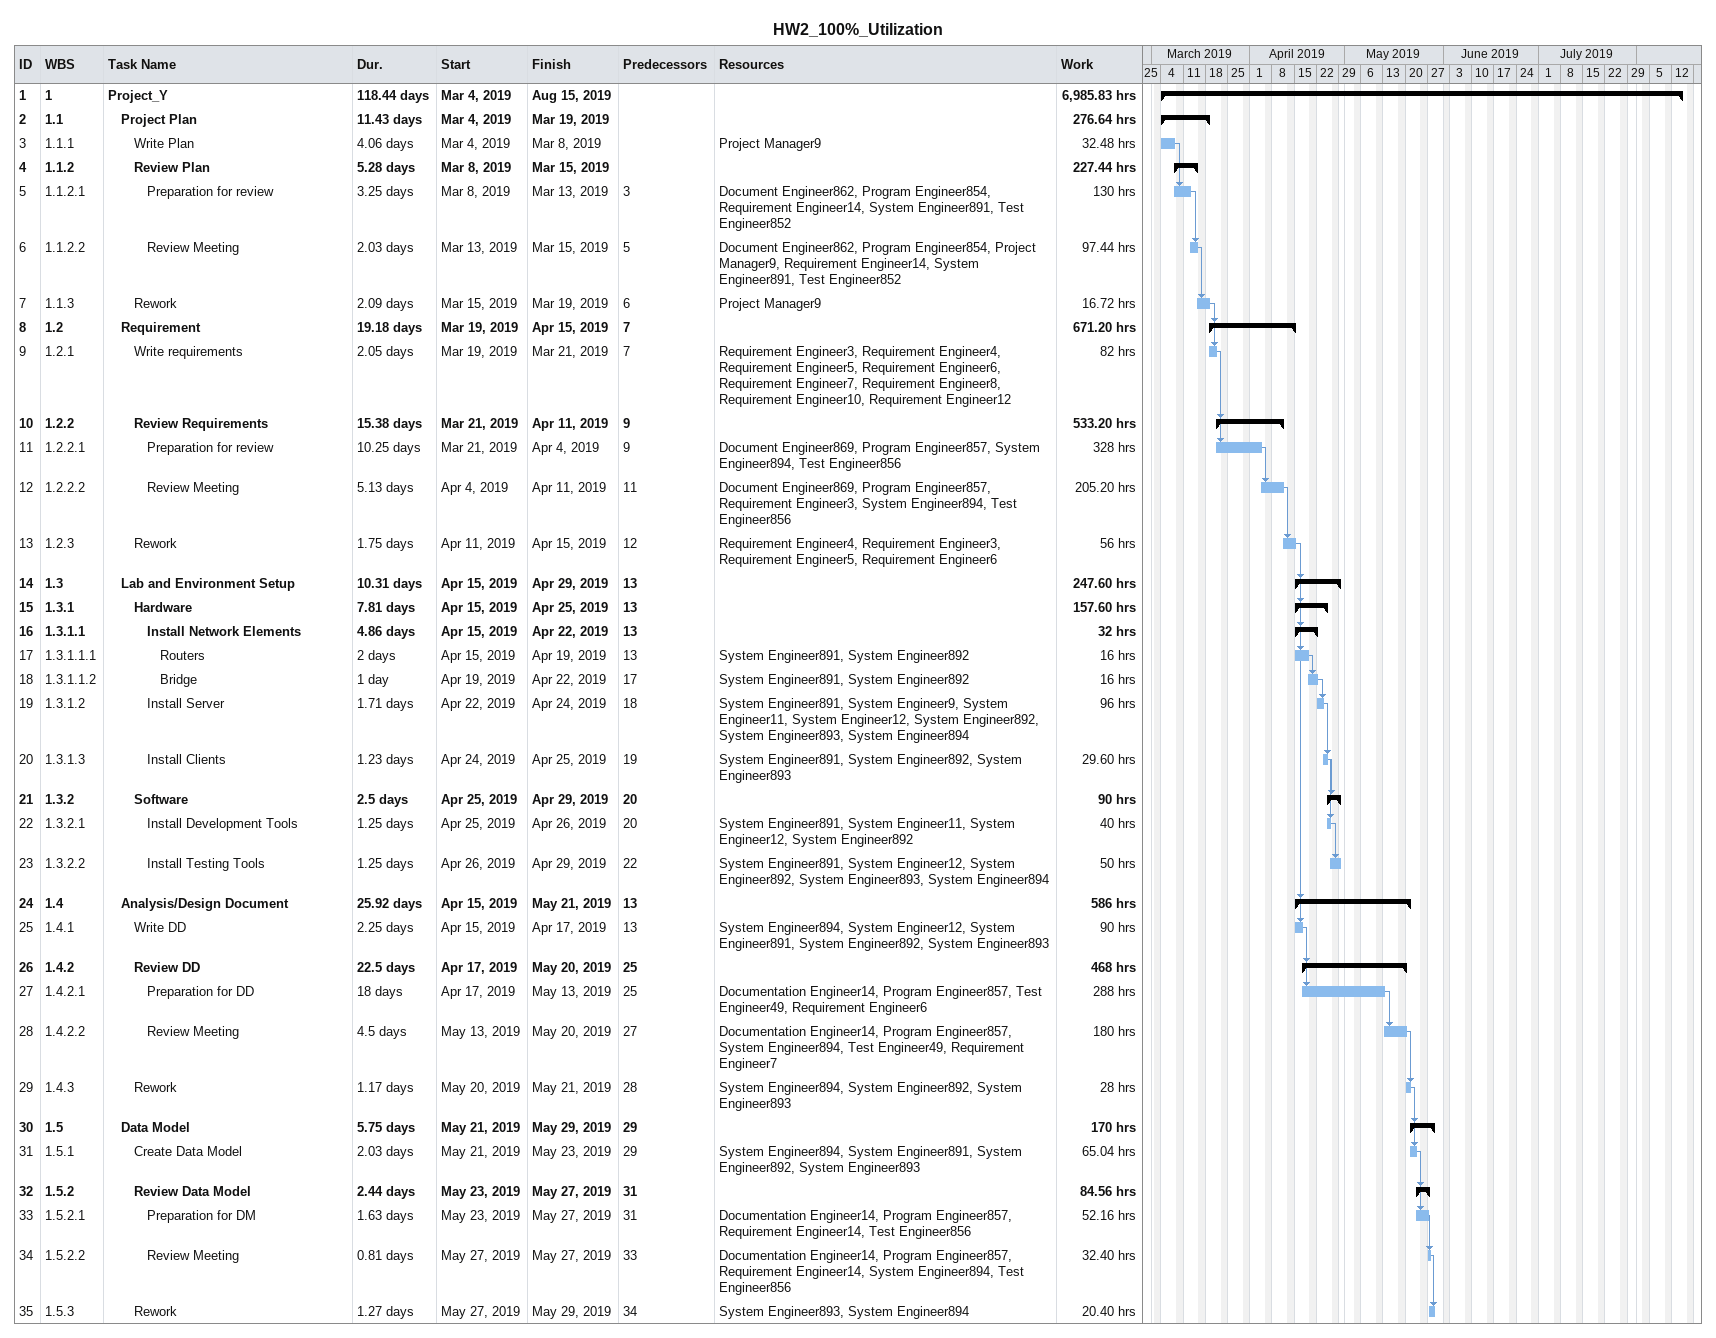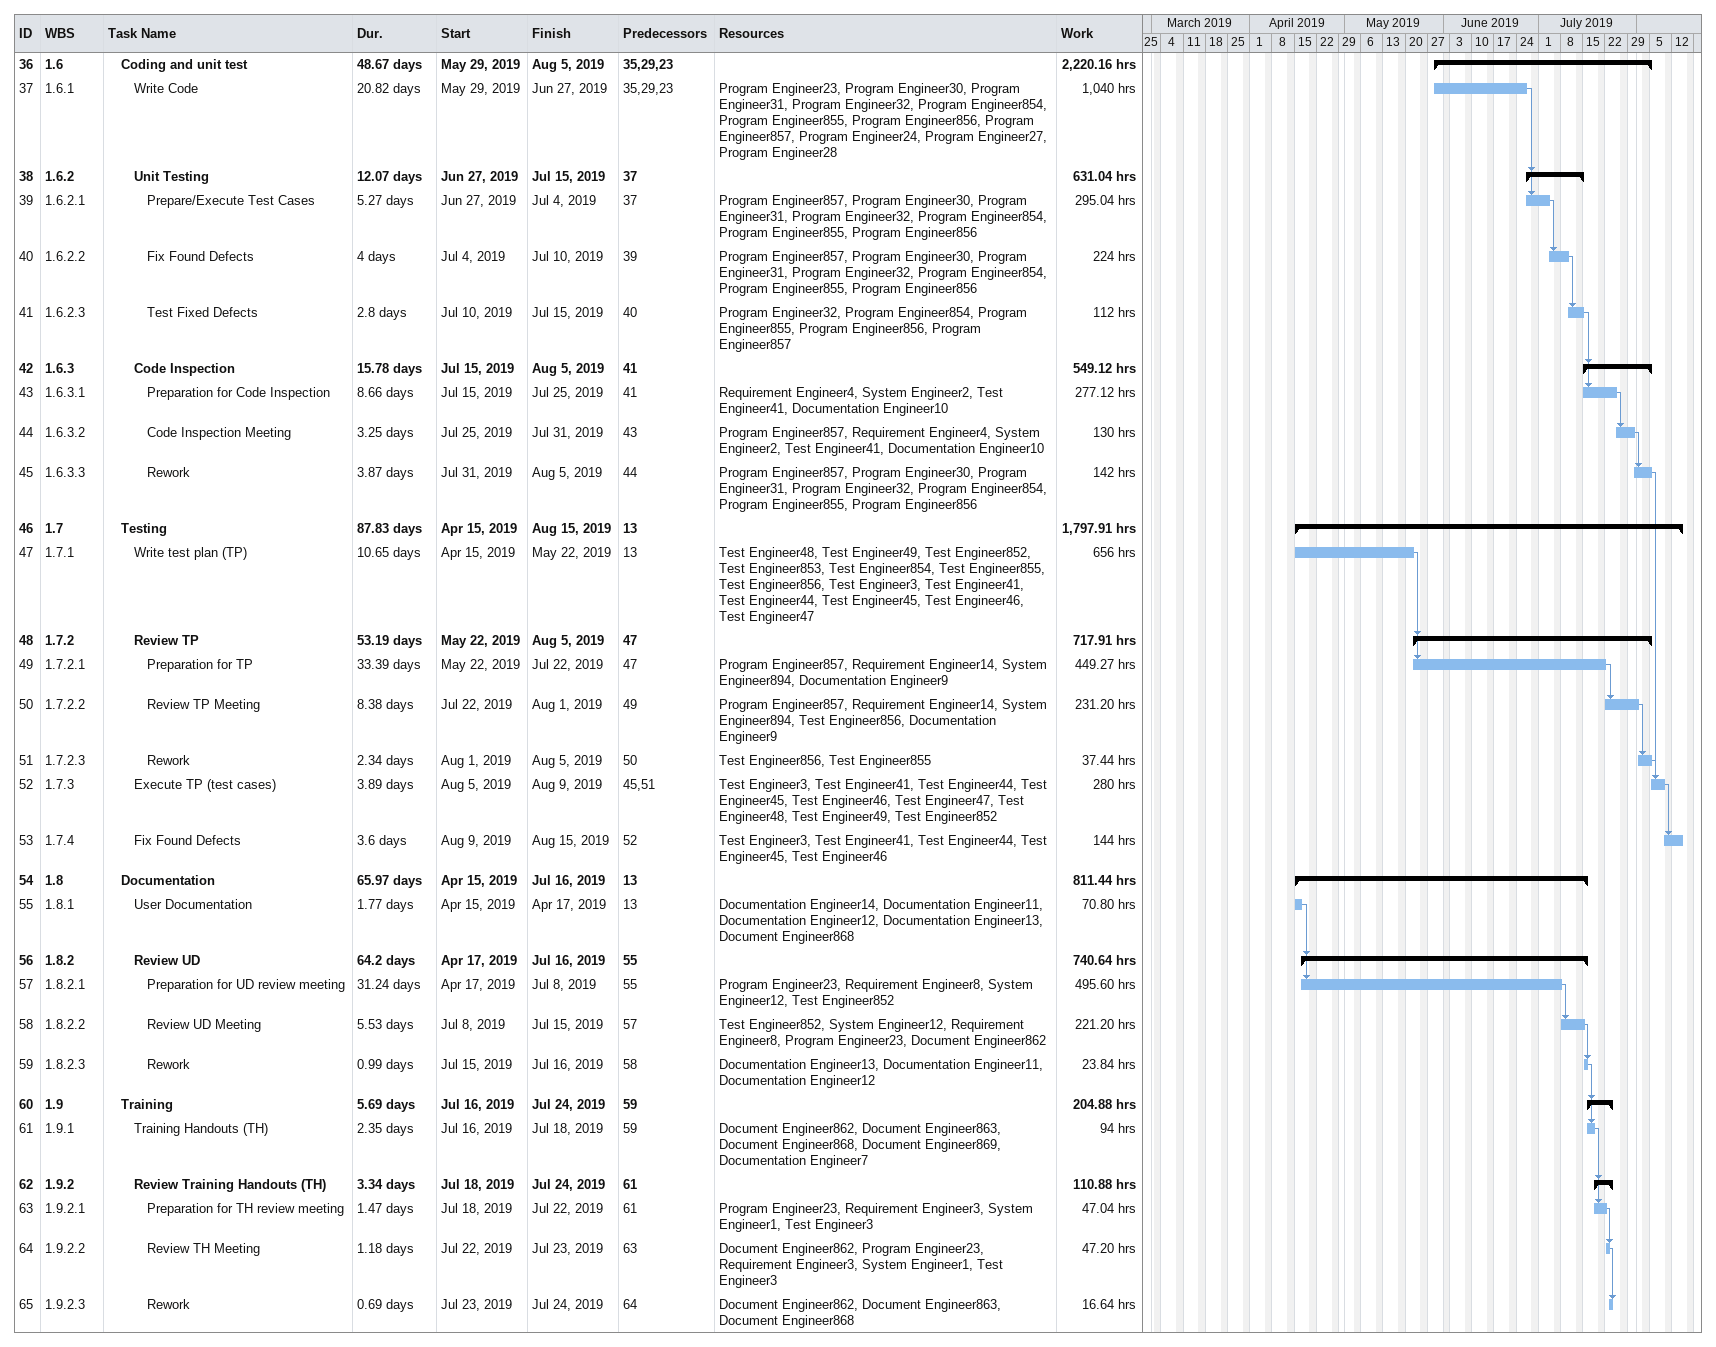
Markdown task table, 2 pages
HW2_100%_Utilization

| ID | WBS | Task | Duration | Start | Finish | Predecessors | Resources | Work (h) |
|---|---|---|---|---|---|---|---|---|
| 1 | 1 | **Project_Y** | 118.44d | 2019-03-04 | 2019-08-15 |  |  | 6985.83 |
| 2 | 1.1 | **Project Plan** | 11.43d | 2019-03-04 | 2019-03-19 |  |  | 276.64 |
| 3 | 1.1.1 | Write Plan | 4.06d | 2019-03-04 | 2019-03-08 |  | Project Manager9 | 32.48 |
| 4 | 1.1.2 | **Review Plan** | 5.28d | 2019-03-08 | 2019-03-15 |  |  | 227.44 |
| 5 | 1.1.2.1 | Preparation for review | 3.25d | 2019-03-08 | 2019-03-13 | 3 | Document Engineer862, Program Engineer854, Requirement Engineer14, System Engineer891, Test Engineer852 | 130 |
| 6 | 1.1.2.2 | Review Meeting | 2.03d | 2019-03-13 | 2019-03-15 | 5 | Document Engineer862, Program Engineer854, Project Manager9, Requirement Engineer14, System Engineer891, Test Engineer852 | 97.44 |
| 7 | 1.1.3 | Rework | 2.09d | 2019-03-15 | 2019-03-19 | 6 | Project Manager9 | 16.72 |
| 8 | 1.2 | **Requirement** | 19.18d | 2019-03-19 | 2019-04-15 | 7 |  | 671.20 |
| 9 | 1.2.1 | Write requirements | 2.05d | 2019-03-19 | 2019-03-21 | 7 | Requirement Engineer3, Requirement Engineer4, Requirement Engineer5, Requirement Engineer6, Requirement Engineer7, Requirement Engineer8, Requirement Engineer10, Requirement Engineer12 | 82 |
| 10 | 1.2.2 | **Review Requirements** | 15.38d | 2019-03-21 | 2019-04-11 | 9 |  | 533.20 |
| 11 | 1.2.2.1 | Preparation for review | 10.25d | 2019-03-21 | 2019-04-04 | 9 | Document Engineer869, Program Engineer857, System Engineer894, Test Engineer856 | 328 |
| 12 | 1.2.2.2 | Review Meeting | 5.13d | 2019-04-04 | 2019-04-11 | 11 | Document Engineer869, Program Engineer857, Requirement Engineer3, System Engineer894, Test Engineer856 | 205.20 |
| 13 | 1.2.3 | Rework | 1.75d | 2019-04-11 | 2019-04-15 | 12 | Requirement Engineer4, Requirement Engineer3, Requirement Engineer5, Requirement Engineer6 | 56 |
| 14 | 1.3 | **Lab and Environment Setup** | 10.31d | 2019-04-15 | 2019-04-29 | 13 |  | 247.60 |
| 15 | 1.3.1 | **Hardware** | 7.81d | 2019-04-15 | 2019-04-25 | 13 |  | 157.60 |
| 16 | 1.3.1.1 | **Install Network Elements** | 4.86d | 2019-04-15 | 2019-04-22 | 13 |  | 32 |
| 17 | 1.3.1.1.1 | Routers | 2d | 2019-04-15 | 2019-04-19 | 13 | System Engineer891, System Engineer892 | 16 |
| 18 | 1.3.1.1.2 | Bridge | 1d | 2019-04-19 | 2019-04-22 | 17 | System Engineer891, System Engineer892 | 16 |
| 19 | 1.3.1.2 | Install Server | 1.71d | 2019-04-22 | 2019-04-24 | 18 | System Engineer891, System Engineer9, System Engineer11, System Engineer12, System Engineer892, System Engineer893, System Engineer894 | 96 |
| 20 | 1.3.1.3 | Install Clients | 1.23d | 2019-04-24 | 2019-04-25 | 19 | System Engineer891, System Engineer892, System Engineer893 | 29.60 |
| 21 | 1.3.2 | **Software** | 2.5d | 2019-04-25 | 2019-04-29 | 20 |  | 90 |
| 22 | 1.3.2.1 | Install Development Tools | 1.25d | 2019-04-25 | 2019-04-26 | 20 | System Engineer891, System Engineer11, System Engineer12, System Engineer892 | 40 |
| 23 | 1.3.2.2 | Install Testing Tools | 1.25d | 2019-04-26 | 2019-04-29 | 22 | System Engineer891, System Engineer12, System Engineer892, System Engineer893, System Engineer894 | 50 |
| 24 | 1.4 | **Analysis/Design Document** | 25.92d | 2019-04-15 | 2019-05-21 | 13 |  | 586 |
| 25 | 1.4.1 | Write DD | 2.25d | 2019-04-15 | 2019-04-17 | 13 | System Engineer894, System Engineer12, System Engineer891, System Engineer892, System Engineer893 | 90 |
| 26 | 1.4.2 | **Review DD** | 22.5d | 2019-04-17 | 2019-05-20 | 25 |  | 468 |
| 27 | 1.4.2.1 | Preparation for DD | 18d | 2019-04-17 | 2019-05-13 | 25 | Documentation Engineer14, Program Engineer857, Test Engineer49, Requirement Engineer6 | 288 |
| 28 | 1.4.2.2 | Review Meeting | 4.5d | 2019-05-13 | 2019-05-20 | 27 | Documentation Engineer14, Program Engineer857, System Engineer894, Test Engineer49, Requirement Engineer7 | 180 |
| 29 | 1.4.3 | Rework | 1.17d | 2019-05-20 | 2019-05-21 | 28 | System Engineer894, System Engineer892, System Engineer893 | 28 |
| 30 | 1.5 | **Data Model** | 5.75d | 2019-05-21 | 2019-05-29 | 29 |  | 170 |
| 31 | 1.5.1 | Create Data Model | 2.03d | 2019-05-21 | 2019-05-23 | 29 | System Engineer894, System Engineer891, System Engineer892, System Engineer893 | 65.04 |
| 32 | 1.5.2 | **Review Data Model** | 2.44d | 2019-05-23 | 2019-05-27 | 31 |  | 84.56 |
| 33 | 1.5.2.1 | Preparation for DM | 1.63d | 2019-05-23 | 2019-05-27 | 31 | Documentation Engineer14, Program Engineer857, Requirement Engineer14, Test Engineer856 | 52.16 |
| 34 | 1.5.2.2 | Review Meeting | 0.81d | 2019-05-27 | 2019-05-27 | 33 | Documentation Engineer14, Program Engineer857, Requirement Engineer14, System Engineer894, Test Engineer856 | 32.40 |
| 35 | 1.5.3 | Rework | 1.27d | 2019-05-27 | 2019-05-29 | 34 | System Engineer893, System Engineer894 | 20.40 |
| 36 | 1.6 | **Coding and unit test** | 48.67d | 2019-05-29 | 2019-08-05 | 35, 29, 23 |  | 2220.16 |
| 37 | 1.6.1 | Write Code | 20.82d | 2019-05-29 | 2019-06-27 | 35, 29, 23 | Program Engineer23, Program Engineer30, Program Engineer31, Program Engineer32, Program Engineer854, Program Engineer855, Program Engineer856, Program Engineer857, Program Engineer24, Program Engineer27, Program Engineer28 | 1040 |
| 38 | 1.6.2 | **Unit Testing** | 12.07d | 2019-06-27 | 2019-07-15 | 37 |  | 631.04 |
| 39 | 1.6.2.1 | Prepare/Execute Test Cases | 5.27d | 2019-06-27 | 2019-07-04 | 37 | Program Engineer857, Program Engineer30, Program Engineer31, Program Engineer32, Program Engineer854, Program Engineer855, Program Engineer856 | 295.04 |
| 40 | 1.6.2.2 | Fix Found Defects | 4d | 2019-07-04 | 2019-07-10 | 39 | Program Engineer857, Program Engineer30, Program Engineer31, Program Engineer32, Program Engineer854, Program Engineer855, Program Engineer856 | 224 |
| 41 | 1.6.2.3 | Test Fixed Defects | 2.8d | 2019-07-10 | 2019-07-15 | 40 | Program Engineer32, Program Engineer854, Program Engineer855, Program Engineer856, Program Engineer857 | 112 |
| 42 | 1.6.3 | **Code Inspection** | 15.78d | 2019-07-15 | 2019-08-05 | 41 |  | 549.12 |
| 43 | 1.6.3.1 | Preparation for Code Inspection | 8.66d | 2019-07-15 | 2019-07-25 | 41 | Requirement Engineer4, System Engineer2, Test Engineer41, Documentation Engineer10 | 277.12 |
| 44 | 1.6.3.2 | Code Inspection Meeting | 3.25d | 2019-07-25 | 2019-07-31 | 43 | Program Engineer857, Requirement Engineer4, System Engineer2, Test Engineer41, Documentation Engineer10 | 130 |
| 45 | 1.6.3.3 | Rework | 3.87d | 2019-07-31 | 2019-08-05 | 44 | Program Engineer857, Program Engineer30, Program Engineer31, Program Engineer32, Program Engineer854, Program Engineer855, Program Engineer856 | 142 |
| 46 | 1.7 | **Testing** | 87.83d | 2019-04-15 | 2019-08-15 | 13 |  | 1797.91 |
| 47 | 1.7.1 | Write test plan (TP) | 10.65d | 2019-04-15 | 2019-05-22 | 13 | Test Engineer48, Test Engineer49, Test Engineer852, Test Engineer853, Test Engineer854, Test Engineer855, Test Engineer856, Test Engineer3, Test Engineer41, Test Engineer44, Test Engineer45, Test Engineer46, Test Engineer47 | 656 |
| 48 | 1.7.2 | **Review TP** | 53.19d | 2019-05-22 | 2019-08-05 | 47 |  | 717.91 |
| 49 | 1.7.2.1 | Preparation for TP | 33.39d | 2019-05-22 | 2019-07-22 | 47 | Program Engineer857, Requirement Engineer14, System Engineer894, Documentation Engineer9 | 449.27 |
| 50 | 1.7.2.2 | Review TP Meeting | 8.38d | 2019-07-22 | 2019-08-01 | 49 | Program Engineer857, Requirement Engineer14, System Engineer894, Test Engineer856, Documentation Engineer9 | 231.20 |
| 51 | 1.7.2.3 | Rework | 2.34d | 2019-08-01 | 2019-08-05 | 50 | Test Engineer856, Test Engineer855 | 37.44 |
| 52 | 1.7.3 | Execute TP (test cases) | 3.89d | 2019-08-05 | 2019-08-09 | 45, 51 | Test Engineer3, Test Engineer41, Test Engineer44, Test Engineer45, Test Engineer46, Test Engineer47, Test Engineer48, Test Engineer49, Test Engineer852 | 280 |
| 53 | 1.7.4 | Fix Found Defects | 3.6d | 2019-08-09 | 2019-08-15 | 52 | Test Engineer3, Test Engineer41, Test Engineer44, Test Engineer45, Test Engineer46 | 144 |
| 54 | 1.8 | **Documentation** | 65.97d | 2019-04-15 | 2019-07-16 | 13 |  | 811.44 |
| 55 | 1.8.1 | User Documentation | 1.77d | 2019-04-15 | 2019-04-17 | 13 | Documentation Engineer14, Documentation Engineer11, Documentation Engineer12, Documentation Engineer13, Document Engineer868 | 70.80 |
| 56 | 1.8.2 | **Review UD** | 64.2d | 2019-04-17 | 2019-07-16 | 55 |  | 740.64 |
| 57 | 1.8.2.1 | Preparation for UD review meeting | 31.24d | 2019-04-17 | 2019-07-08 | 55 | Program Engineer23, Requirement Engineer8, System Engineer12, Test Engineer852 | 495.60 |
| 58 | 1.8.2.2 | Review UD Meeting | 5.53d | 2019-07-08 | 2019-07-15 | 57 | Test Engineer852, System Engineer12, Requirement Engineer8, Program Engineer23, Document Engineer862 | 221.20 |
| 59 | 1.8.2.3 | Rework | 0.99d | 2019-07-15 | 2019-07-16 | 58 | Documentation Engineer13, Documentation Engineer11, Documentation Engineer12 | 23.84 |
| 60 | 1.9 | **Training** | 5.69d | 2019-07-16 | 2019-07-24 | 59 |  | 204.88 |
| 61 | 1.9.1 | Training Handouts (TH) | 2.35d | 2019-07-16 | 2019-07-18 | 59 | Document Engineer862, Document Engineer863, Document Engineer868, Document Engineer869, Documentation Engineer7 | 94 |
| 62 | 1.9.2 | **Review Training Handouts (TH)** | 3.34d | 2019-07-18 | 2019-07-24 | 61 |  | 110.88 |
| 63 | 1.9.2.1 | Preparation for TH review meeting | 1.47d | 2019-07-18 | 2019-07-22 | 61 | Program Engineer23, Requirement Engineer3, System Engineer1, Test Engineer3 | 47.04 |
| 64 | 1.9.2.2 | Review TH Meeting | 1.18d | 2019-07-22 | 2019-07-23 | 63 | Document Engineer862, Program Engineer23, Requirement Engineer3, System Engineer1, Test Engineer3 | 47.20 |
| 65 | 1.9.2.3 | Rework | 0.69d | 2019-07-23 | 2019-07-24 | 64 | Document Engineer862, Document Engineer863, Document Engineer868 | 16.64 |
